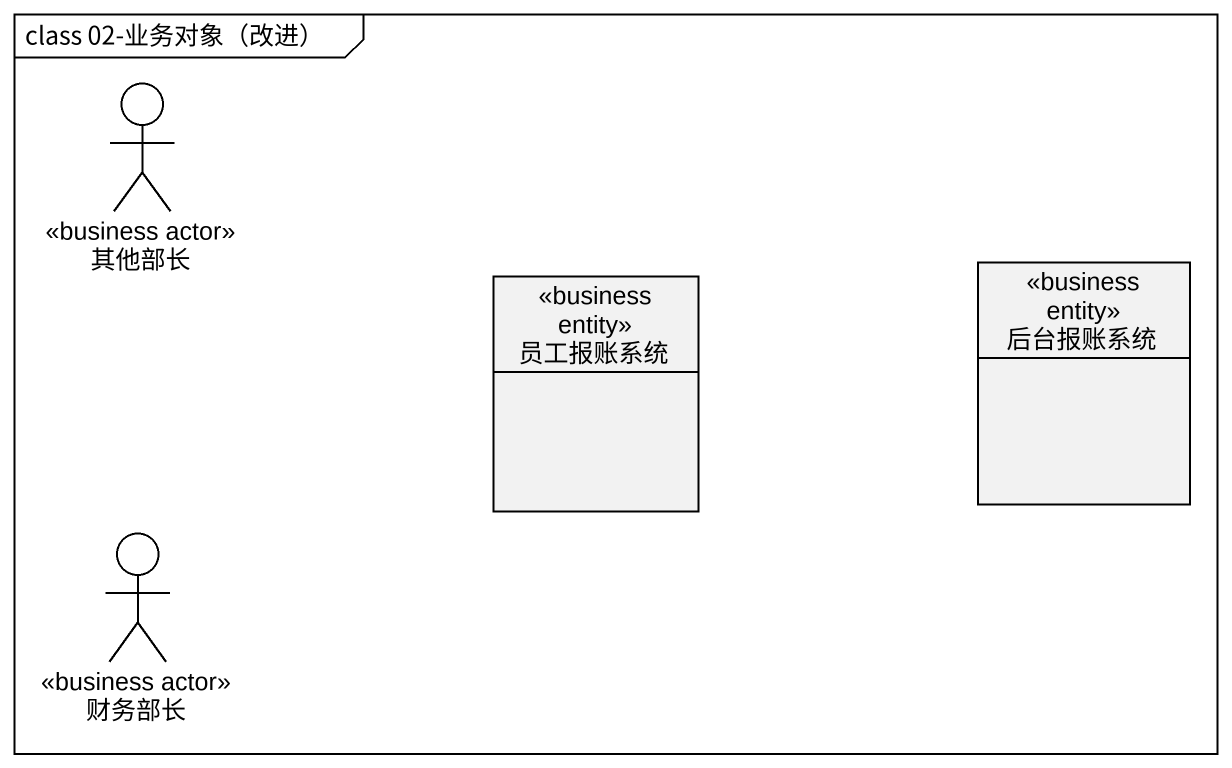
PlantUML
@startuml
mainframe class 02-业务对象（改进）
allowmixing
hide circle
hide empty members
actor 其他部长 <<business actor>>
class 员工报账系统 <<business entity>>
class 后台报账系统 <<business entity>>
actor 财务部长 <<business actor>>
@enduml
